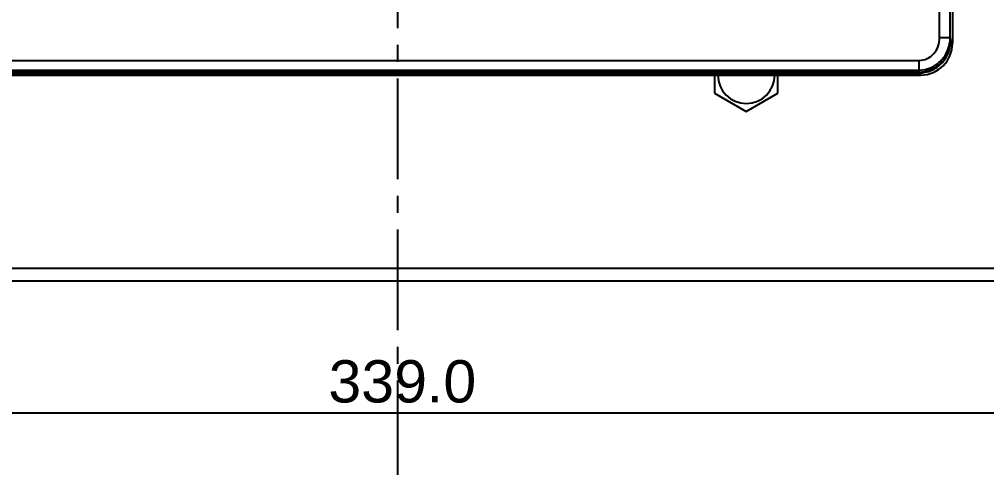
# Model space of a CAD drawing. Extents: x -329 to 5579, y -1942 to 3105.
# Drawn here: x 2095.3 to 2186.9, y -1588.2 to -1545.8 of the extents above; entities that cross this region are included whole.
import ezdxf

# ---------------------------------------------------------------- set-up
doc = ezdxf.new("R2010")
doc.units = 0
doc.linetypes.add('CENTER', pattern=[17.8, 10.75, -2.35, 2.35, -2.35])
doc.linetypes.add('CENTER2', pattern=[28.575, 19.05, -3.175, 3.175, -3.175])
for name, color, linetype in [('3', 112, 'CENTER'), ('DIM', 1, 'CONTINUOUS'), ('PANEL_TOP400DXF_CONTINUOUS', 7, 'CONTINUOUS'), ('STAND-OFF-M3DXF_CONTINUOUS', 7, 'CONTINUOUS'), ('TOP_CASE-90ADXF_CONTINUOUS', 7, 'CONTINUOUS')]:
    doc.layers.add(name, color=color, linetype=linetype)
doc.styles.add('OMI-1', font='arial.ttf', dxfattribs={"oblique": 1})

msp = doc.modelspace()

# ---------------------------------------------------------------- linework, layer by layer
at = {"layer": '3', "linetype": 'CENTER2', "ltscale": 0.5}
msp.add_line((2131.119, -1918.106), (2131.119, -1400.26), dxfattribs=at)
at = {"layer": 'DIM'}
msp.add_line((1964.319, -1583.044), (2298.319, -1583.044), dxfattribs=at)
at = {"layer": 'PANEL_TOP400DXF_CONTINUOUS', "color": 7, "linetype": 'CONTINUOUS'}
for p, q in [((1972.319, -1569.346), (2289.919, -1569.346)), ((1972.419, -1570.546), (2289.819, -1570.546))]:
    msp.add_line(p, q, dxfattribs=at)
msp.add_arc((2164.119, -1551.065), 2.7, 180, 0, dxfattribs=at)
at = {"layer": 'STAND-OFF-M3DXF_CONTINUOUS', "color": 7, "linetype": 'CONTINUOUS'}
for p, q in [((2161.119, -1551.065), (2161.119, -1552.797)), ((2167.119, -1552.797), (2167.119, -1551.065)), ((2161.119, -1552.797), (2164.119, -1554.529)), ((2164.119, -1554.529), (2167.119, -1552.797))]:
    msp.add_line(p, q, dxfattribs=at)
at = {"layer": 'TOP_CASE-90ADXF_CONTINUOUS', "color": 7, "linetype": 'CONTINUOUS'}
for p, q in [((2183.633, -1476.061), (2183.633, -1548.069)), ((2182.422, -1547.54), (2182.422, -1476.591)), ((2183.42, -1547.54), (2183.42, -1476.591)), ((2183.42, -1547.54), (2182.422, -1547.54)), ((2183.42, -1547.54), (2183.463, -1547.899)), ((2183.633, -1548.069), (2183.463, -1547.899)), ((2086.781, -1549.682), (2180.461, -1549.682)), ((2180.461, -1549.682), (2180.461, -1550.596)), ((2016.615, -1551.065), (2180.637, -1551.065)), ((2016.804, -1550.791), (2180.447, -1550.791)), ((2016.804, -1550.876), (2180.447, -1550.876)), ((2086.781, -1550.596), (2180.461, -1550.596)), ((2180.447, -1550.791), (2180.447, -1550.876)), ((2180.637, -1551.065), (2180.447, -1550.876)), ((2180.461, -1550.596), (2180.484, -1550.79))]:
    msp.add_line(p, q, dxfattribs=at)
msp.add_arc((2180.447, -1549.03), 1.76, 269.99927, 271.20685, dxfattribs=at)
msp.add_ellipse((2180.628, -1548.061), major_axis=(-2.127, 2.127), ratio=0.997265, start_param=-3.925621, end_param=-2.357564, dxfattribs=at)
for points, knots in [([(2180.461, -1550.596), (2180.853, -1550.593), (2181.645, -1550.425), (2182.626, -1549.728), (2183.267, -1548.715), (2183.417, -1547.929), (2183.42, -1547.54)], [0, 0, 0, 0, 0.250784, 0.501147, 0.75083, 1, 1, 1, 1]), ([(2180.461, -1549.682), (2180.728, -1549.682), (2181.269, -1549.561), (2181.922, -1549.057), (2182.331, -1548.347), (2182.422, -1547.807), (2182.422, -1547.54)], [0, 0, 0, 0, 0.249697, 0.49956, 0.749674, 1, 1, 1, 1]), ([(2180.484, -1550.79), (2180.871, -1550.782), (2181.645, -1550.62), (2182.625, -1549.975), (2183.291, -1549.025), (2183.456, -1548.271), (2183.463, -1547.899)], [0, 0, 0, 0, 0.254404, 0.506844, 0.755287, 1, 1, 1, 1]), ([(2180.503, -1550.875), (2180.889, -1550.867), (2181.666, -1550.699), (2182.643, -1550.032), (2183.3, -1549.053), (2183.459, -1548.281), (2183.463, -1547.899)], [0, 0, 0, 0, 0.251313, 0.502203, 0.751797, 1, 1, 1, 1]), ([(2180.484, -1550.79), (2180.487, -1550.81), (2180.492, -1550.837), (2180.497, -1550.868), (2180.503, -1550.875)], [0, 0, 0, 0, 0.681771, 1, 1, 1, 1])]:
    msp.add_open_spline(points, degree=3, knots=knots, dxfattribs=at)
msp.add_open_spline([(2180.447, -1550.876), (2180.466, -1550.876), (2180.484, -1550.876), (2180.503, -1550.875)], degree=3, dxfattribs=at)

# ---------------------------------------------------------------- texts
at = {"layer": 'DIM', "style": 'OMI-1', "oblique": 1}
msp.add_text('339.0', height=4, dxfattribs=at).set_placement((2124.532, -1582.048))

doc.saveas('drawing.dxf')
